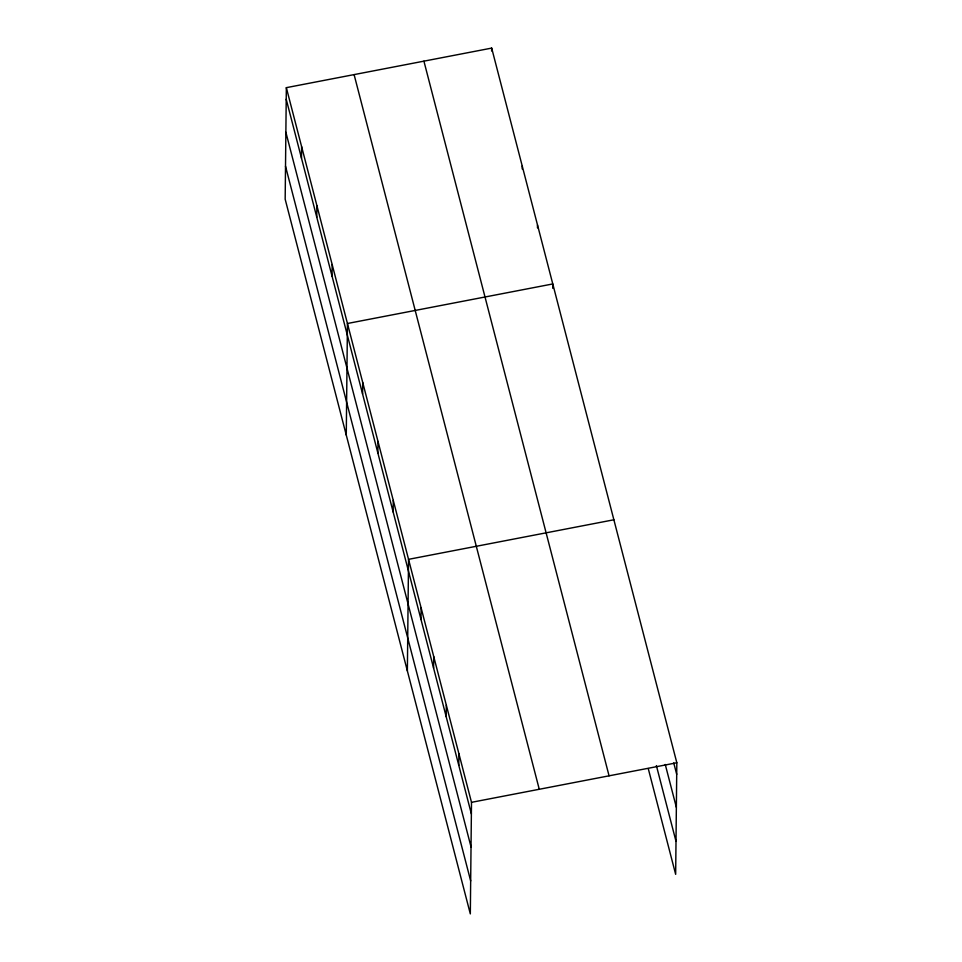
<?xml version="1.0" encoding="UTF-8"?>
<svg xmlns="http://www.w3.org/2000/svg" width="962" height="962" viewBox="0 0 962 962"><rect width="100%" height="100%" fill="white"/><g stroke="black" fill="none" stroke-linecap="round" stroke-linejoin="round"><path stroke-width="1.44" d="M286.339 87.662L285.173 199.23L470.322 913.9L471.5 802.332L286.339 87.662L491.678 48.1L676.827 762.77L675.661 874.338L648.256 768.566M301.491 158.213L301.611 146.621M316.763 217.171L316.883 205.579M332.046 276.13L332.167 264.538M346.272 435.064L347.438 323.497L552.777 283.946L552.729 288.287M362.59 394.047L362.71 382.455M377.874 453.018L377.994 441.426M393.145 511.976L393.266 500.384M407.371 670.911L408.537 559.343L613.876 519.781M421.007 619.528L421.128 607.936M433.597 668.133L433.718 656.541M446.188 716.726L446.308 705.134M458.778 765.331L458.91 753.739M491.642 50.998L491.678 48.1M522.198 168.915L522.222 166.017M537.469 227.874L537.505 224.976M471.5 802.332L676.827 762.77M673.749 762.926L676.707 774.362M665.259 764.477L676.37 807.358M656.385 765.596L676.009 841.353M423.917 61.159L609.066 775.829M354.1 74.603L539.261 789.273M286.219 99.254L471.38 813.924M285.87 132.239L471.031 846.921M285.51 166.234L470.671 880.903"/></g></svg>
